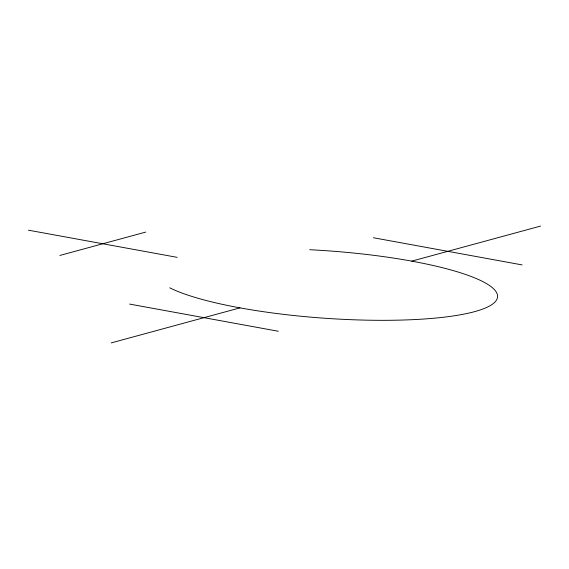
<?xml version="1.0" encoding="UTF-8"?>
<svg xmlns="http://www.w3.org/2000/svg" width="569" height="569" viewBox="0 0 569 569"><rect width="100%" height="100%" fill="white"/><g stroke="black" fill="none" stroke-linecap="round" stroke-linejoin="round"><path stroke-width="0.85" d="M59.866 255.445L145.742 232.081M111.183 342.915L239.997 307.865M411.743 261.135L540.55 226.085M373.42 237.75L522.129 264.912M28.45 230.182L177.158 257.344M129.604 304.088L278.312 331.25M309.685 249.72A172.144 33.735 4.1 0 1 493.963 289.173A172.144 33.735 4.1 0 1 379.48 320.319A172.144 33.735 4.1 0 1 169.711 287.807"/></g></svg>
